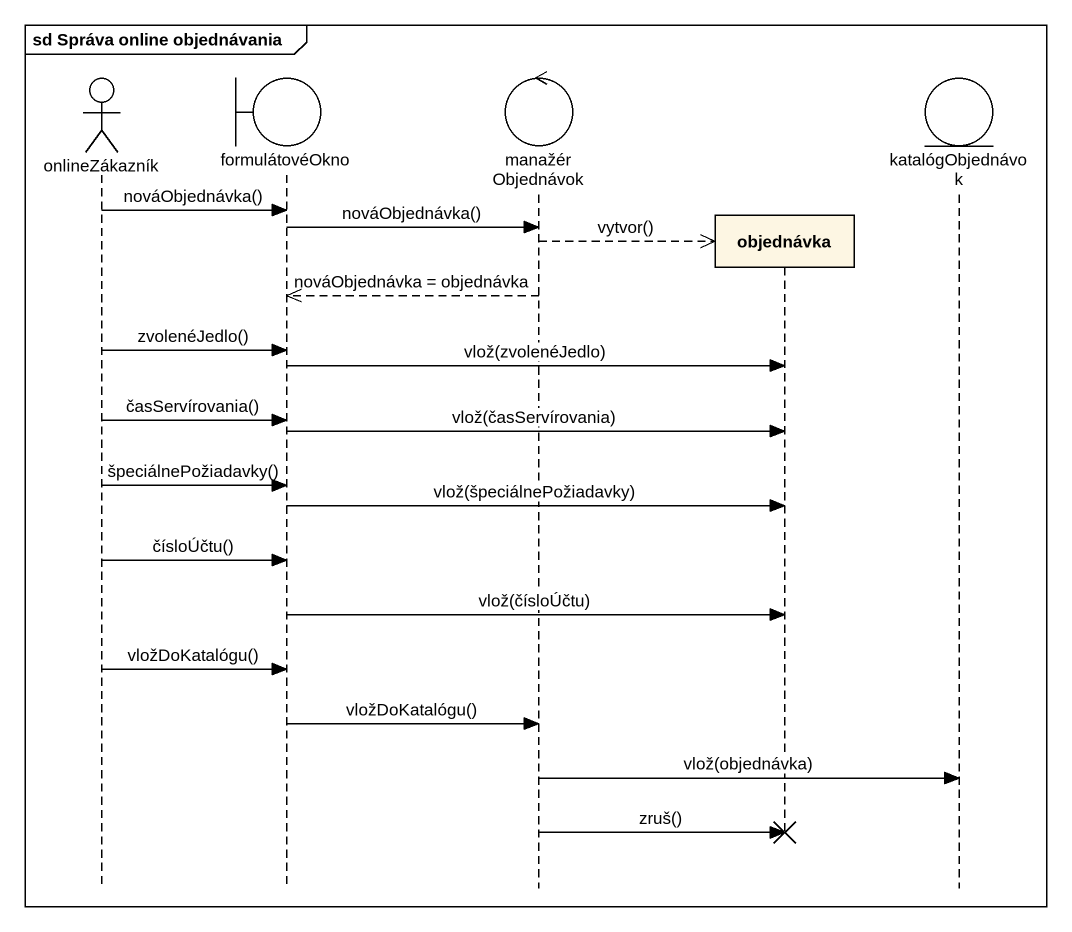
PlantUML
@startuml
mainframe sd Správa online objednávania
hide footbox
actor onlineZákazník
boundary formulátovéOkno
control manažérObjednávok
participant objednávka
entity katalógObjednávok

onlineZákazník -> formulátovéOkno : nováObjednávka()
formulátovéOkno -> manažérObjednávok : nováObjednávka()
manažérObjednávok -->> objednávka ** : vytvor()
manažérObjednávok -->> formulátovéOkno : nováObjednávka = objednávka
onlineZákazník -> formulátovéOkno : zvolenéJedlo()
formulátovéOkno -> objednávka : vlož(zvolenéJedlo)
onlineZákazník -> formulátovéOkno : časServírovania()
formulátovéOkno -> objednávka : vlož(časServírovania)
onlineZákazník -> formulátovéOkno : špeciálnePožiadavky()
formulátovéOkno -> objednávka : vlož(špeciálnePožiadavky)
onlineZákazník -> formulátovéOkno : čísloÚčtu()
formulátovéOkno -> objednávka : vlož(čísloÚčtu)
onlineZákazník -> formulátovéOkno : vložDoKatalógu()
formulátovéOkno -> manažérObjednávok : vložDoKatalógu()
manažérObjednávok -> katalógObjednávok : vlož(objednávka)
manažérObjednávok -> objednávka !! : zruš()
@enduml
